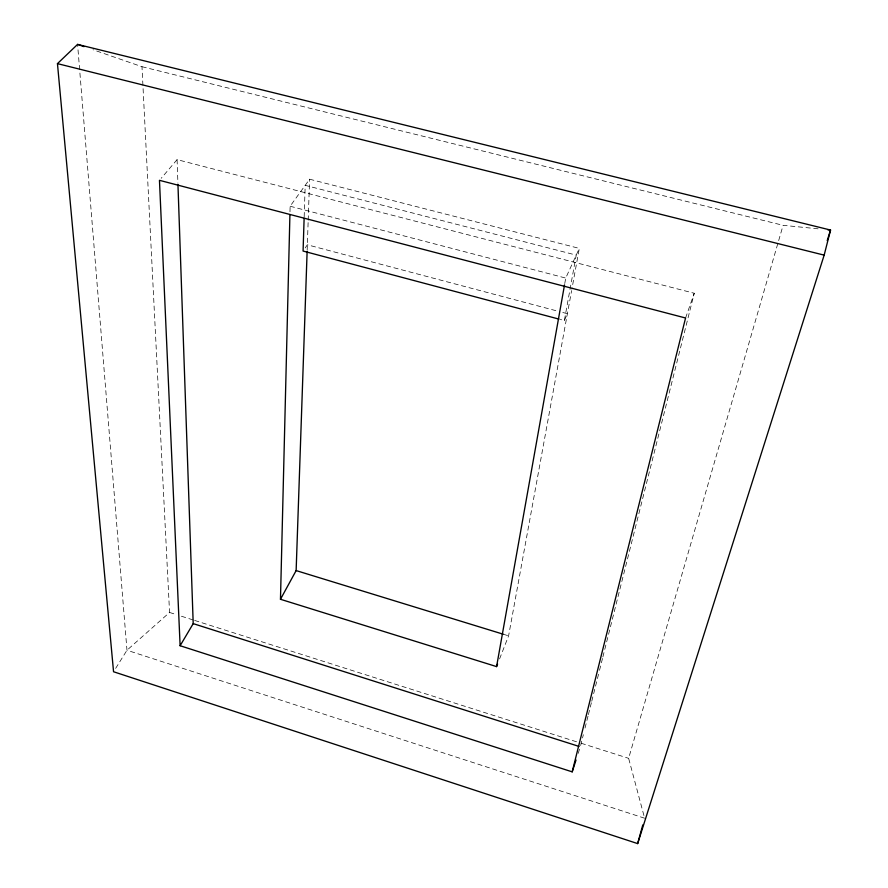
<?xml version="1.0" encoding="UTF-8"?>
<svg xmlns="http://www.w3.org/2000/svg" width="888" height="888" viewBox="0 0 888 888"><rect width="100%" height="100%" fill="white"/><g stroke="black" fill="none" stroke-linecap="round" stroke-linejoin="round"><path stroke-width="0.67" stroke-dasharray="4.44 3.33" d="M289.988 211.777L290.121 206.238L309.612 179.209L579.309 248.396L571.861 289.211M304.173 216.827L305.195 185.337L576.234 255.111L564.357 320.546L560.339 319.469M307.159 250.338L308.147 221.567M308.192 220.202L309.612 179.209M564.757 283.527L565.734 278.066L579.309 248.396M499.578 658.907L508.602 635.852L571.617 290.576M580.641 745.476L583.338 734.742M585.025 728.038L588.056 715.961M588.389 714.618L591.43 702.541M591.763 701.198L599.178 671.672M599.511 670.329L602.552 658.252M602.885 656.909L694.238 293.251L177.089 159.629L161.228 178.255M643.922 815.55L628.637 758.33L783.094 225.319L819.702 228.982M578.166 753.401L579.875 748.14M685.569 318.004L694.238 293.251M564.357 320.546L567.388 313.708L559.351 311.577M115.673 668.353L126.973 650.238L169.564 612.454L141.98 66.7L93.04 49.75M305.217 247.919L307.348 244.799L558.008 311.222M141.98 66.7L783.094 225.319M290.121 206.238L565.734 278.066M503.318 634.232L508.602 635.852M169.564 612.454L176.157 614.552M181.429 616.228L193.307 620.002M194.627 620.423L579.82 742.823M581.14 743.234L628.637 758.33M644.633 818.214L126.973 650.238L77.578 44.4M177.089 159.629L177.911 183.172"/><path stroke-width="1.33" d="M497.58 664.035L496.581 666.599L280.475 599.278L289.921 214.541M304.129 218.193L303.074 251.049L559.007 319.114M280.475 599.278L296.137 570.584L307.115 251.726M496.581 666.599L564.524 284.893M572.194 771.85L685.569 318.004L159.463 180.32L180.12 645.731L572.194 771.85L576.035 759.995M824.164 255.134L830.546 230.059L77.578 44.4L57.454 63.625L113.553 671.75L637.662 843.6L824.164 255.134L57.454 63.625M637.662 843.6L642.801 824.897M827.205 240.637L830.546 230.059L827.838 229.792M180.12 645.731L193.207 623.631L177.955 184.56M296.137 570.584L503.318 634.232M193.207 623.631L578.976 746.397M77.578 44.4L84.027 46.631"/></g></svg>
